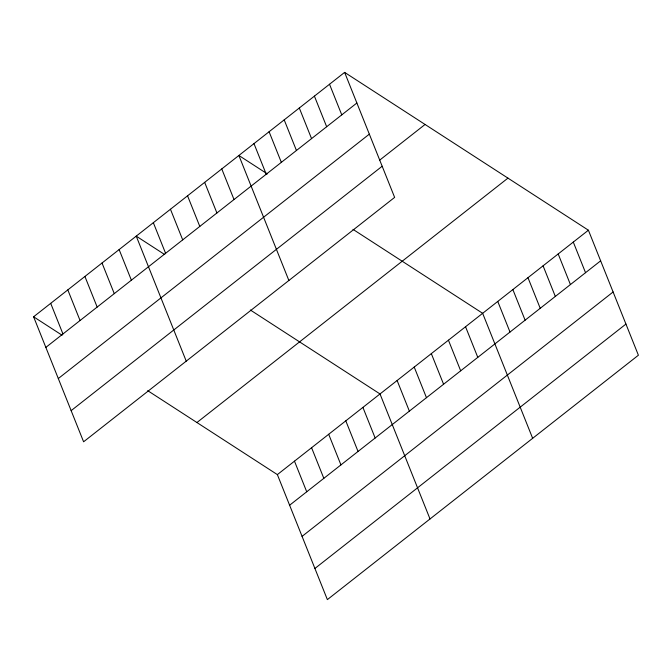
<?xml version="1.0" encoding="UTF-8"?>
<svg xmlns="http://www.w3.org/2000/svg" width="672" height="672" viewBox="0 0 672 672"><rect width="100%" height="100%" fill="white"/><g stroke="black" fill="none" stroke-linecap="round" stroke-linejoin="round"><path stroke-width="1.01" d="M344.627 72.383L394.632 197.392L83.597 441.79L33.6 316.781L344.627 72.383L588.403 230.21L638.4 355.219L327.373 599.617L277.368 474.608L147.714 390.667M45.847 347.399L356.874 103.001M58.304 378.546L369.331 134.148M379.756 160.079L425.074 124.463M71.14 410.642L382.166 166.244M196.93 422.528L507.956 178.122M277.368 474.608L588.403 230.21M289.615 505.226L600.642 260.828M302.072 536.374L613.108 291.976M314.916 568.47L625.943 324.064M267.372 173.922L238.879 155.476L288.876 280.493M352.993 229.362L482.647 313.303L532.652 438.312M164.732 254.579L136.24 236.132L186.236 361.141M250.354 310.01L380.008 393.952L430.013 518.96M33.6 316.781L62.093 335.227M573.292 242.08L585.539 272.698M558.188 253.949L570.427 284.567M543.077 265.818L555.324 296.436M527.974 277.687L540.221 308.305M512.862 289.565L525.109 320.174M497.759 301.434L510.006 332.052M465.545 326.743L477.792 357.361M448.434 340.183L460.681 370.801M329.524 84.252L341.771 114.87M431.332 353.632L443.579 384.241M314.412 96.13L326.659 126.739M414.221 367.072L426.468 397.69M299.309 107.999L311.556 138.617M397.118 380.512L409.366 411.13M284.197 119.868L296.444 150.486M269.094 131.737L281.341 162.355M362.905 407.4L375.152 438.01M253.982 143.606L266.23 174.224M345.794 420.84L358.042 451.458M328.692 434.28L340.939 464.898M221.768 168.924L234.016 199.542M311.581 447.72L323.828 478.338M204.666 182.364L216.913 212.982M294.479 461.16L306.726 491.778M187.555 195.804L199.802 226.422M170.453 209.244L182.7 239.862M153.342 222.692L165.589 253.302M119.129 249.572L131.376 280.19M102.026 263.012L114.274 293.63M84.916 276.461L97.163 307.07M67.813 289.901L80.06 320.519M50.702 303.341L62.95 333.959"/></g></svg>
